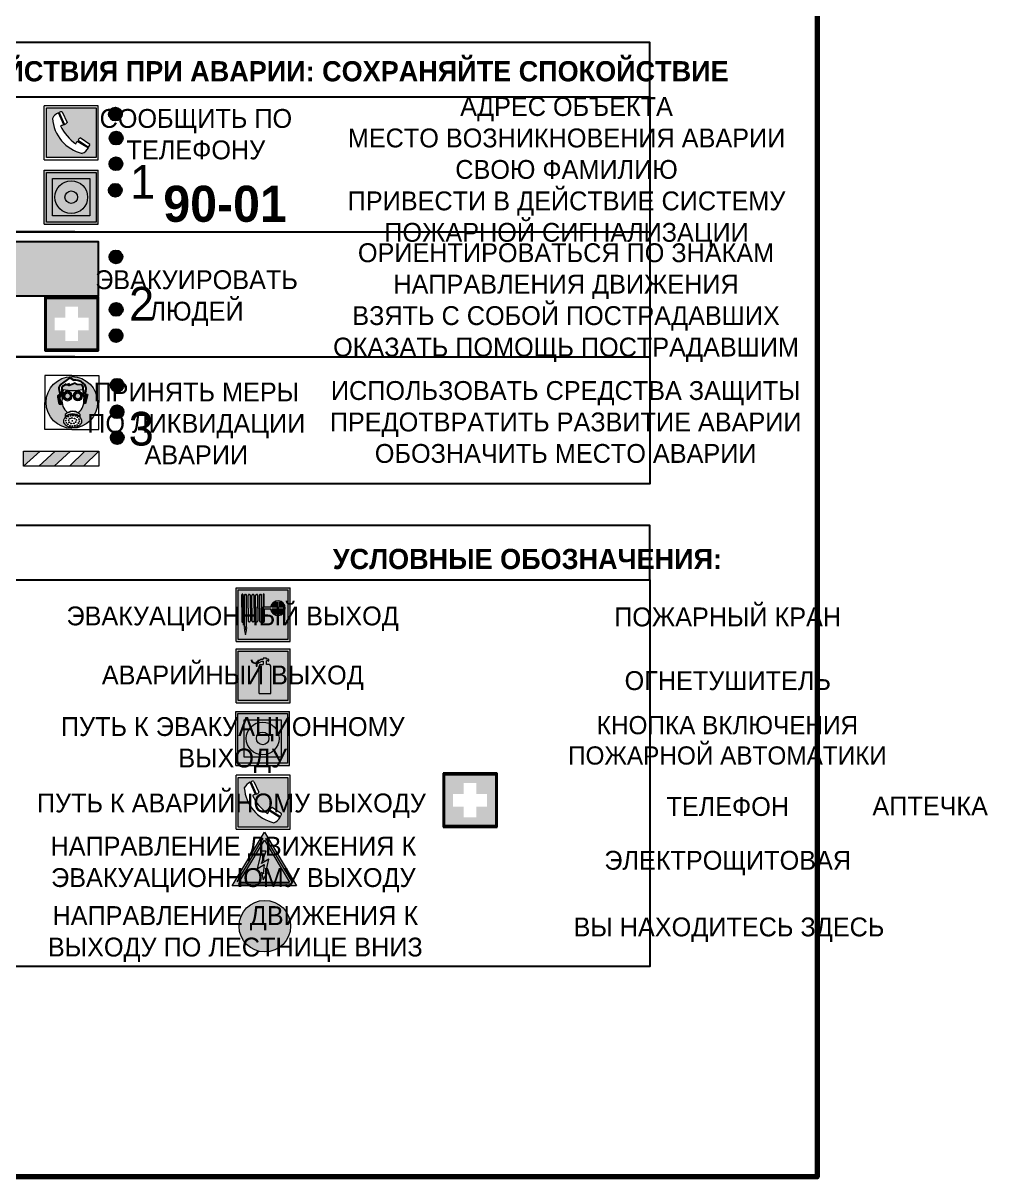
# Model space of a CAD drawing. Header units: millimetres. Extents: x 13810 to 67229, y 12374 to 21950.
# Drawn here: x 40794.8 to 40938, y 18692 to 18863.2 of the extents above; entities that cross this region are included whole.
import ezdxf

# ---------------------------------------------------------------- set-up
doc = ezdxf.new("R2010")
doc.units = ezdxf.units.MM
doc.styles.add('обычный', font='arial.ttf')

# ---------------------------------------------------------------- blocks, each defined once
blk = doc.blocks.new('A$C38D26F80')
h = blk.add_hatch(color=5)
h.dxf.hatch_style = 1
h.paths.add_polyline_path([(-8.77, -4.48, 1), (-0.19, -4.48, 1)])
h.paths.add_polyline_path([(-6.75, -3.58), (-6.75, -3.31), (-6.62, -3.22), (-6.5, -3.22), (-6.42, -3.3), (-6.39, -3.28), (-6.59, -2.23), (-6.59, -2.01), (-6.38, -1.58), (-4.76, -0.4), (-4.13, -0.79, -0.362848), (-2.1, -2.1, -0.201049), (-2.17, -2.48, 0.085434), (-2.26, -3.13), (-1.9, -3.16), (-2.25, -4.7), (-2.4, -4.59), (-2.43, -4.34), (-2.36, -4.34), (-2.14, -3.34), (-2.47, -3.42), (-2.58, -1.95), (-2.77, -1.58), (-3.58, -1.52), (-3.92, -1.26), (-5.05, -1.73), (-4.87, -1.39), (-5.41, -1.6), (-5.41, -1.46), (-6.13, -1.87), (-6.18, -3.5), (-6.56, -3.47), (-6.37, -4.59), (-6.16, -4.43), (-6.16, -4.66), (-6.36, -4.79), (-6.37, -4.8), (-6.51, -4.76)], flags=16)
h.paths.add_polyline_path([(-6.51, -4.76), (-6.36, -4.79), (-6.37, -4.8)], flags=0)
h.paths.add_polyline_path([(-5.92, -2.34, 0.089508), (-2.67, -2.35), (-2.48, -3.88, -0.268602), (-3.4, -6.18, 0.262449), (-5.2, -6.18, -0.268602), (-6.11, -3.88)], flags=16)
edge = h.paths.add_edge_path(flags=16)
edge.add_ellipse((-5.19, -3.41), major_axis=(0, 0.842), ratio=0.848992, start_angle=0, end_angle=360)
edge = h.paths.add_edge_path(flags=0)
edge.add_ellipse((-5.19, -3.39), major_axis=(0, 0.665), ratio=0.853798, start_angle=0, end_angle=360)
edge = h.paths.add_edge_path(flags=0)
edge.add_ellipse((-5.19, -3.4), major_axis=(0, 0.528), ratio=0.864094, start_angle=0, end_angle=360)
edge = h.paths.add_edge_path(flags=16)
edge.add_ellipse((-3.47, -3.4), major_axis=(0, 0.842), ratio=0.848992, start_angle=0, end_angle=360)
h.paths.add_polyline_path([(-3.13, -6.45), (-3.13, -6.84, 0.383174), (-5.57, -6.85), (-5.57, -6.49, -0.369952)], flags=16)
edge = h.paths.add_edge_path(flags=0)
edge.add_ellipse((-3.47, -3.39), major_axis=(0, 0.665), ratio=0.853798, start_angle=0, end_angle=360)
edge = h.paths.add_edge_path(flags=0)
edge.add_ellipse((-3.47, -3.4), major_axis=(0, 0.528), ratio=0.864094, start_angle=0, end_angle=360)
edge = h.paths.add_edge_path(flags=16)
edge.add_ellipse((-4.34, -7.57), major_axis=(-1.48, 0), ratio=0.744955, start_angle=0, end_angle=360)
h.paths.add_polyline_path([(-5.01, -6.85, -1), (-5.15, -6.85, -1)], flags=0)
h.paths.add_polyline_path([(-5.33, -7.14, -1), (-5.47, -7.14, -1)], flags=0)
h.paths.add_polyline_path([(-4.61, -6.71, -1), (-4.74, -6.71, -1)], flags=16)
h.paths.add_polyline_path([(-5.43, -7.51, -1), (-5.57, -7.51, -1)], flags=0)
h.paths.add_polyline_path([(-4.26, -6.67, -1), (-4.4, -6.67, -1)], flags=16)
h.paths.add_polyline_path([(-4.74, -7.14, -1), (-4.88, -7.14, -1)], flags=0)
h.paths.add_polyline_path([(-4.93, -7.43, -1), (-5.07, -7.43, -1)], flags=0)
h.paths.add_polyline_path([(-4.41, -7.07, -1), (-4.54, -7.07, -1)], flags=0)
h.paths.add_polyline_path([(-5.33, -7.87, -1), (-5.46, -7.87, -1)], flags=0)
h.paths.add_polyline_path([(-3.8, -6.71, -1), (-3.94, -6.71, -1)], flags=16)
h.paths.add_polyline_path([(-4.85, -7.78, -1), (-4.98, -7.78, -1)], flags=0)
h.paths.add_polyline_path([(-3.96, -7.14, -1), (-4.1, -7.14, -1)], flags=0)
h.paths.add_polyline_path([(-4.33, -7.53, -1), (-4.47, -7.53, -1)], flags=0)
h.paths.add_polyline_path([(-5.09, -8.12, -1), (-5.23, -8.12, -1)], flags=0)
h.paths.add_polyline_path([(-3.5, -6.94, -1), (-3.64, -6.94, -1)], flags=0)
h.paths.add_polyline_path([(-4.54, -7.97, -1), (-4.68, -7.97, -1)], flags=0)
h.paths.add_polyline_path([(-3.66, -7.39, -1), (-3.8, -7.39, -1)], flags=0)
h.paths.add_polyline_path([(-4.73, -8.35, -1), (-4.86, -8.35, -1)], flags=0)
h.paths.add_polyline_path([(-4.09, -7.96, -1), (-4.23, -7.96, -1)], flags=0)
h.paths.add_polyline_path([(-3.77, -7.74, -1), (-3.91, -7.74, -1)], flags=0)
h.paths.add_polyline_path([(-3.22, -7.27, -1), (-3.35, -7.27, -1)], flags=0)
h.paths.add_polyline_path([(-4.34, -8.4, -1), (-4.47, -8.4, -1)], flags=0)
h.paths.add_polyline_path([(-3.16, -7.61, -1), (-3.3, -7.61, -1)], flags=0)
h.paths.add_polyline_path([(-3.9, -8.35, -1), (-4.04, -8.35, -1)], flags=0)
h.paths.add_polyline_path([(-3.32, -7.91, -1), (-3.46, -7.91, -1)], flags=0)
h.paths.add_polyline_path([(-3.55, -8.23, -1), (-3.69, -8.23, -1)], flags=0)
at = {"color": 5, "lineweight": 5}
for p, q in [((-4.48, 0), (-8.96, 0)), ((-8.96, 0), (-8.96, -4.48)), ((-4.48, 0), (0, 0)), ((0, 0), (0, -4.48)), ((-6.59, -2.01), (-6.38, -1.58)), ((-6.38, -1.58), (-4.76, -0.4)), ((-6.13, -1.87), (-6.18, -3.5)), ((-5.41, -1.46), (-6.13, -1.87)), ((-4.87, -1.39), (-5.41, -1.6)), ((-5.41, -1.6), (-5.41, -1.46)), ((-3.92, -1.26), (-5.05, -1.73)), ((-5.05, -1.73), (-4.87, -1.39)), ((-4.76, -0.4), (-4.13, -0.79)), ((-3.58, -1.52), (-3.92, -1.26)), ((-2.77, -1.58), (-3.58, -1.52)), ((-2.58, -1.95), (-2.77, -1.58)), ((-6.75, -3.31), (-6.62, -3.22)), ((-6.75, -3.58), (-6.75, -3.31)), ((-6.51, -4.76), (-6.75, -3.58)), ((-6.62, -3.22), (-6.5, -3.22)), ((-6.59, -2.23), (-6.59, -2.01)), ((-6.39, -3.28), (-6.59, -2.23)), ((-6.18, -3.5), (-6.56, -3.47)), ((-6.56, -3.47), (-6.37, -4.59)), ((-6.5, -3.22), (-6.42, -3.3)), ((-6.42, -3.3), (-6.39, -3.28)), ((-5.92, -2.34), (-6.11, -3.88)), ((-2.67, -2.34), (-2.48, -3.88)), ((-2.47, -3.42), (-2.58, -1.95)), ((-2.14, -3.34), (-2.47, -3.42)), ((-2.36, -4.34), (-2.14, -3.34)), ((-1.9, -3.16), (-2.26, -3.13)), ((-2.25, -4.7), (-1.9, -3.16)), ((-8.96, -8.96), (-8.96, -4.48)), ((-6.37, -4.8), (-6.51, -4.76)), ((-6.37, -4.59), (-6.16, -4.43)), ((-6.16, -4.66), (-6.37, -4.8)), ((-6.16, -4.43), (-6.16, -4.66)), ((-2.43, -4.34), (-2.4, -4.59)), ((-2.43, -4.34), (-2.36, -4.34)), ((-2.4, -4.59), (-2.25, -4.7)), ((0, -8.96), (0, -4.48)), ((-5.57, -6.49), (-5.57, -6.85)), ((-3.13, -6.45), (-3.13, -6.84)), ((-4.48, -8.96), (-8.96, -8.96)), ((-4.48, -8.96), (0, -8.96))]:
    blk.add_line(p, q, dxfattribs=at)
at = {"color": 5}
for p, q in [((-6.59, -2.01), (-6.38, -1.58)), ((-6.38, -1.58), (-4.76, -0.4)), ((-6.13, -1.87), (-6.18, -3.5)), ((-5.41, -1.46), (-6.13, -1.87)), ((-4.87, -1.39), (-5.41, -1.6)), ((-5.41, -1.6), (-5.41, -1.46)), ((-3.92, -1.26), (-5.05, -1.73)), ((-5.05, -1.73), (-4.87, -1.39)), ((-4.76, -0.4), (-4.13, -0.79)), ((-3.58, -1.52), (-3.92, -1.26)), ((-2.77, -1.58), (-3.58, -1.52)), ((-2.58, -1.95), (-2.77, -1.58)), ((-6.75, -3.31), (-6.62, -3.22)), ((-6.75, -3.58), (-6.75, -3.31)), ((-6.51, -4.76), (-6.75, -3.58)), ((-6.62, -3.22), (-6.5, -3.22)), ((-6.59, -2.23), (-6.59, -2.01)), ((-6.39, -3.28), (-6.59, -2.23)), ((-6.18, -3.5), (-6.56, -3.47)), ((-6.56, -3.47), (-6.37, -4.59)), ((-6.5, -3.22), (-6.42, -3.3)), ((-6.42, -3.3), (-6.39, -3.28)), ((-2.47, -3.42), (-2.58, -1.95)), ((-2.14, -3.34), (-2.47, -3.42)), ((-2.36, -4.34), (-2.14, -3.34)), ((-2.26, -3.13), (-1.9, -3.16)), ((-1.9, -3.16), (-2.25, -4.7)), ((-6.37, -4.8), (-6.51, -4.76)), ((-6.36, -4.79), (-6.51, -4.76)), ((-6.37, -4.59), (-6.16, -4.43)), ((-6.16, -4.66), (-6.37, -4.8)), ((-6.16, -4.66), (-6.36, -4.79)), ((-6.16, -4.43), (-6.16, -4.66)), ((-2.4, -4.59), (-2.43, -4.34)), ((-2.43, -4.34), (-2.36, -4.34)), ((-2.25, -4.7), (-2.4, -4.59))]:
    blk.add_line(p, q, dxfattribs=at)
at = {"color": 5, "lineweight": 5}
for centre, radius in [((-4.48, -4.48), 4.29), ((-5.5, -7.51), 0.0678), ((-5.4, -7.14), 0.0678), ((-5.08, -6.85), 0.0678), ((-5, -7.43), 0.0678), ((-4.81, -7.14), 0.0678), ((-4.67, -6.71), 0.0678), ((-4.47, -7.07), 0.0678), ((-4.4, -7.53), 0.0678), ((-4.33, -6.67), 0.0678), ((-4.03, -7.14), 0.0678), ((-3.87, -6.71), 0.0678), ((-3.73, -7.39), 0.0678), ((-3.57, -6.94), 0.0678), ((-3.28, -7.27), 0.0678), ((-3.23, -7.61), 0.0678), ((-5.4, -7.87), 0.0678), ((-5.16, -8.12), 0.0678), ((-4.91, -7.78), 0.0678), ((-4.79, -8.35), 0.0678), ((-4.61, -7.97), 0.0678), ((-4.4, -8.4), 0.0678), ((-4.16, -7.96), 0.0678), ((-3.97, -8.35), 0.0678), ((-3.84, -7.74), 0.0678), ((-3.62, -8.23), 0.0678), ((-3.39, -7.91), 0.0678)]:
    blk.add_circle(centre, radius, dxfattribs=at)
at = {"color": 5}
for centre, radius, start, end in [((-3.89, -2.66), 1.88, 17.387, 97.1599), ((-0.35, -3.07), 1.91, 162.2553, 181.7878), ((-2.6, -2.2), 0.511, 326.3906, 11.8614)]:
    blk.add_arc(centre, radius, start, end, dxfattribs=at)
at = {"color": 5, "lineweight": 5}
for centre, radius, start, end in [((-4.28, 6.66), 9.15, 259.6987, 280.1569), ((-0.47, -3.05), 1.79, 161.5846, 182.4584), ((-2.6, -2.2), 0.513, 326.4781, 11.7739), ((-3.66, -4.24), 2.47, 171.573, 231.7124), ((-4.93, -4.24), 2.47, 308.2876, 8.427), ((-4.33, -7.88), 1.87, 50.358, 131.5662), ((-4.34, -8.2), 1.82, 48.4943, 132.3565), ((-4.3, -7.78), 1.83, 60.5889, 119.4111)]:
    blk.add_arc(centre, radius, start, end, dxfattribs=at)
for centre, major_axis, ratio in [((-5.19, -3.41), (0, 0.842), 0.848992), ((-5.19, -3.39), (0, 0.665), 0.853798), ((-5.19, -3.4), (0, 0.528), 0.864094), ((-3.47, -3.4), (0, 0.842), 0.848992), ((-3.47, -3.39), (0, 0.665), 0.853798), ((-3.47, -3.4), (0, 0.528), 0.864094), ((-4.34, -7.57), (-1.48, 0), 0.744955)]:
    blk.add_ellipse(centre, major_axis=major_axis, ratio=ratio, dxfattribs=at)
blk = doc.blocks.new('A$C47DD6509')
at = {"lineweight": 5}
for points in [[(-8.69, 0), (-11.19, 0), (-11.19, -2.22)], [(-4.22, 0), (-6.45, 0), (-8.91, -2.22), (-6.61, -2.22)], [(0, 0), (-2.09, 0), (-4.36, -2.22), (-2.29, -2.22)]]:
    blk.add_hatch(color=242, dxfattribs=at).paths.add_polyline_path(points)
at = {"color": 242, "lineweight": 5}
for p, q in [((-11.19, -2.22), (-8.69, 0)), ((-11.19, -2.22), (-11.19, 0)), ((-11.19, 0), (-8.69, 0)), ((-11.19, 0), (0, 0)), ((-8.91, -2.22), (-6.45, 0)), ((-6.61, -2.22), (-4.22, 0)), ((-4.36, -2.22), (-2.09, 0)), ((-2.29, -2.22), (0, 0)), ((0, 0), (0, -2.22)), ((0, -2.22), (-11.19, -2.22))]:
    blk.add_line(p, q, dxfattribs=at)
blk = doc.blocks.new('A$C32E8229D')
at = {"true_color": 0xffffff}
blk.add_hatch(color=7, dxfattribs=at).paths.add_polyline_path([(0, 0), (0, -8), (16, -8), (16, 0)])
h = blk.add_hatch(color=126)
h.paths.add_polyline_path([(0.2, -0.2), (15.8, -0.2), (15.8, -7.8), (0.2, -7.8)])
h.paths.add_polyline_path([(13.49, -2.05), (12.08, -2.05), (11.37, -2.63, 0.162397), (11.29, -2.84), (11.29, -3.63), (10.35, -3.63), (10.35, -4.05), (11.68, -4.05), (11.68, -3.48), (12.26, -4.28), (11.29, -5.1), (11.29, -6.78), (11.85, -6.78), (11.85, -5.44), (12.8, -4.64), (12.8, -5.94), (14.46, -5.94), (14.46, -5.39), (13.45, -5.39), (13.45, -3.97), (12.46, -2.59), (13.15, -2.59), (13.69, -3.34), (14.18, -3)], flags=16)
h.paths.add_polyline_path([(10.74, -1.82, 1), (11.8, -1.82, 1)], flags=16)
h.paths.add_polyline_path([(9.39, -3.59), (5.99, -3.59), (6.56, -3.03), (5.91, -3.03), (5.1, -3.83), (5.91, -4.64), (6.56, -4.64), (5.99, -4.09), (9.39, -4.09)], flags=16)
h.paths.add_polyline_path([(4.29, -1.08), (1.72, -1.08), (1.72, -6.6), (4.29, -6.6)], flags=16)
at = {"color": 126}
blk.add_lwpolyline([(16, -8), (0, -8), (0, 0), (16, 0)], close=True, dxfattribs=at)
blk = doc.blocks.new('A$C18900ED3')
h = blk.add_hatch(color=126)
h.paths.add_polyline_path([(-0.18, -0.18), (-7.02, -0.18), (-7.02, -7.02), (-0.18, -7.02)])
h.paths.add_polyline_path([(-5.89, -4.46), (-5.89, -2.77), (-4.46, -2.77), (-4.46, -1.31), (-2.77, -1.31), (-2.77, -2.77), (-1.33, -2.77), (-1.33, -4.46), (-2.77, -4.46), (-2.77, -5.89), (-4.46, -5.89), (-4.46, -4.46)], flags=16)
at = {"color": 126}
for p, q in [((-7.2, 0), (-7.2, -7.2)), ((0, 0), (-7.2, 0)), ((0, -7.2), (0, 0)), ((-7.02, -7.02), (-7.02, -0.18)), ((-7.02, -0.18), (-0.18, -0.18)), ((-0.18, -0.18), (-0.18, -7.02)), ((-7.2, -7.2), (0, -7.2)), ((-0.18, -7.02), (-7.02, -7.02))]:
    blk.add_line(p, q, dxfattribs=at)
blk = doc.blocks.new('A$C456E1F9C')
at = {"lineweight": 5}
h = blk.add_hatch(color=242, dxfattribs=at)
h.paths.add_polyline_path([(0.51, -1.47), (0.51, -13.26), (12.29, -13.26), (12.29, -1.47)])
h.paths.add_polyline_path([(5.42, -4.95, -0.254479), (4.78, -5.4), (3.52, -2.53, -0.209735), (4.23, -2.4)], flags=16)
h.paths.add_polyline_path([(8.53, -8.6), (10.87, -10.17), (10.54, -10.76), (8.03, -9.13, -0.192251)], flags=16)
h.paths.add_polyline_path([(4.61, -5.49, 0.005518), (3.87, -5.72, 0.128647), (7.49, -10.01, 0.00809), (7.83, -9.33), (10.47, -10.97, -0.16736), (8.99, -12.25, -0.327862), (1.95, -3.95, -0.166952), (3.36, -2.62)], flags=16)
at = {"color": 242, "lineweight": 5}
for p, q in [((0, -13.77), (0, -0.97)), ((12.8, -0.97), (0, -0.97)), ((4.61, -5.49), (3.36, -2.62)), ((3.52, -2.53), (4.78, -5.4)), ((4.23, -2.4), (5.42, -4.95)), ((12.8, -13.77), (12.8, -0.97)), ((7.83, -9.33), (10.47, -10.97)), ((8.03, -9.13), (10.54, -10.76)), ((10.81, -10.12), (8.53, -8.6)), ((10.54, -10.76), (10.8, -10.3)), ((10.8, -10.3), (10.81, -10.12)), ((0, -13.77), (12.8, -13.77))]:
    blk.add_line(p, q, dxfattribs=at)
blk.add_lwpolyline([(0.51, -1.47), (12.29, -1.47), (12.29, -13.26), (0.51, -13.26)], close=True, dxfattribs=at)
for centre, radius, start, end in [((4.59, -5.34), 2.99, 114.2845, 152.1974), ((4.02, -3.27), 0.891, 76.3284, 123.7092), ((11.12, -3.31), 9.19, 183.9915, 256.6009), ((4.68, -4.59), 0.824, 276.9621, 334.0723), ((14.98, -39.1), 35.17, 107.1487, 108.4135), ((13.86, -0.94), 11.08, 205.5536, 234.8762), ((-13.31, 0.8), 23.44, 332.5487, 334.4027), ((8.94, -9.5), 0.989, 114.4092, 157.9388), ((7.87, -9.46), 3, 291.9291, 329.9329)]:
    blk.add_arc(centre, radius, start, end, dxfattribs=at)
blk = doc.blocks.new('A$C54414219')
at = {"true_color": 0xffffff}
h = blk.add_hatch(color=7, dxfattribs=at)
h.paths.add_polyline_path([(2.39, -9.45), (2.39, -18.3), (11.23, -18.3), (11.23, -9.45)], flags=0)
h.paths.add_polyline_path([(10.71, -13.87, -1), (2.92, -13.87, -1)], flags=0)
h.paths.add_polyline_path([(8.3, -13.87, -1), (5.33, -13.87, -1)], flags=0)
h.paths.add_polyline_path([(0.41, -7.47), (0.41, -20.27), (13.21, -20.27), (13.21, -7.47)])
h.paths.add_polyline_path([(0.92, -19.77), (12.71, -19.77), (12.71, -7.98), (0.92, -7.98)], flags=16)
h.paths.add_polyline_path([(11.23, -9.45), (11.23, -18.3), (2.39, -18.3), (2.39, -9.45)], flags=0)
at = {"lineweight": 5}
h = blk.add_hatch(color=242, dxfattribs=at)
h.paths.add_polyline_path([(12.71, -7.98), (0.92, -7.98), (0.92, -19.77), (12.71, -19.77)])
h.paths.add_polyline_path([(11.23, -18.3), (2.39, -18.3), (2.39, -9.45), (11.23, -9.45)], flags=16)
h.paths.add_polyline_path([(10.71, -13.87, -1), (2.92, -13.87, -1)], flags=0)
h.paths.add_polyline_path([(8.3, -13.87, -1), (5.33, -13.87, -1)], flags=0)
at = {"true_color": 0xffffff}
h = blk.add_hatch(color=7, dxfattribs=at)
h.paths.add_polyline_path([(2.39, -9.45), (2.39, -18.3), (11.23, -18.3), (11.23, -9.45)])
h.paths.add_polyline_path([(10.71, -13.87, -1), (2.92, -13.87, -1)], flags=16)
h.paths.add_polyline_path([(8.3, -13.87, -1), (5.33, -13.87, -1)], flags=0)
at = {"lineweight": 5}
h = blk.add_hatch(color=242, dxfattribs=at)
h.paths.add_polyline_path([(2.92, -13.87, 1), (10.71, -13.87, 1)])
h.paths.add_polyline_path([(8.3, -13.87, -1), (5.33, -13.87, -1)], flags=16)
at = {"color": 242, "lineweight": 5}
for p, q in [((0.41, -20.27), (0.41, -7.47)), ((0.41, -7.47), (13.21, -7.47)), ((0.41, -7.47), (13.21, -7.47)), ((13.21, -20.27), (13.21, -7.47)), ((0.41, -20.27), (13.21, -20.27))]:
    blk.add_line(p, q, dxfattribs=at)
for points in [[(0.92, -7.98), (12.71, -7.98), (12.71, -19.77), (0.92, -19.77)], [(2.39, -9.45), (11.23, -9.45), (11.23, -18.3), (2.39, -18.3)]]:
    blk.add_lwpolyline(points, close=True, dxfattribs=at)
for radius in [3.89, 1.49]:
    blk.add_circle((6.81, -13.87), radius, dxfattribs=at)
blk = doc.blocks.new('A$C3E6D3DDE')
at = {"lineweight": 5}
h = blk.add_hatch(color=40, dxfattribs=at)
h.paths.add_polyline_path([(24.1, 1.45), (16.46, -11.35), (31.74, -11.35)])
h.paths.add_polyline_path([(24.09, -0.46), (30.03, -10.41), (18.14, -10.41)], flags=16)
h.paths.add_polyline_path([(24.54, -3.08), (23.41, -6.02), (25.13, -5.01), (24.33, -8.5), (24.82, -8.27), (23.79, -9.86), (23.4, -8.04), (23.8, -8.43), (24.04, -6.29), (22.39, -7.25), (23.44, -3.08)], flags=0)
h = blk.add_hatch(color=256, dxfattribs=at)
h.paths.add_polyline_path([(24.37, 0.03, 0.567511), (23.82, 0.03), (17.59, -10.4, 0.582454), (17.86, -10.88), (30.32, -10.88, 0.582149), (30.6, -10.4)])
h.paths.add_polyline_path([(24.09, -0.46), (18.14, -10.41), (30.03, -10.41)], flags=16)
h.paths.add_polyline_path([(24.54, -3.08), (23.41, -6.02), (25.13, -5.01), (24.33, -8.5), (24.82, -8.27), (23.79, -9.86), (23.4, -8.04), (23.8, -8.43), (24.04, -6.29), (22.39, -7.25), (23.44, -3.08)], flags=0)
h = blk.add_hatch(color=40, dxfattribs=at)
h.paths.add_polyline_path([(24.09, -0.46), (18.14, -10.41), (30.03, -10.41)])
h.paths.add_polyline_path([(24.82, -8.27), (23.79, -9.86), (23.4, -8.04), (23.8, -8.43), (24.04, -6.29), (22.39, -7.25), (23.44, -3.08), (24.54, -3.08), (23.41, -6.02), (25.13, -5.01), (24.33, -8.5)], flags=16)
at = {"color": 40, "lineweight": 5}
for p, q in [((16.46, -11.35), (24.1, 1.45)), ((24.1, 1.45), (31.74, -11.35))]:
    blk.add_line(p, q, dxfattribs=at)
at = {"lineweight": 5}
for p, q in [((17.59, -10.4), (23.82, 0.03)), ((24.37, 0.03), (30.6, -10.4)), ((18.14, -10.41), (24.09, -0.46)), ((24.09, -0.46), (30.03, -10.41)), ((23.44, -3.08), (22.39, -7.25)), ((23.41, -6.02), (24.54, -3.08)), ((25.13, -5.01), (23.41, -6.02)), ((24.54, -3.08), (23.44, -3.08)), ((24.33, -8.5), (25.13, -5.01)), ((22.39, -7.25), (24.04, -6.29)), ((23.8, -8.43), (23.4, -8.04)), ((23.4, -8.04), (23.79, -9.86)), ((24.04, -6.29), (23.8, -8.43)), ((17.86, -10.88), (30.32, -10.88)), ((18.14, -10.41), (30.03, -10.41)), ((23.79, -9.86), (24.82, -8.27)), ((24.82, -8.27), (24.33, -8.5))]:
    blk.add_line(p, q, dxfattribs=at)
at = {"color": 50, "lineweight": 5}
blk.add_line((31.74, -11.35), (16.46, -11.35), dxfattribs=at)
blk = doc.blocks.new('A$C37112FD5')
at = {"true_color": 0xf5f5ff}
h = blk.add_hatch(color=7, dxfattribs=at)
h.dxf.hatch_style = 1
h.paths.add_polyline_path([(12.8, -7.4), (0, -7.4), (0, -20.2), (12.8, -20.2)])
h.paths.add_polyline_path([(12.29, -7.91), (12.29, -19.69), (0.51, -19.69), (0.51, -7.91)], flags=16)
h.paths.add_polyline_path([(4.98, -9.04, -0.42597), (5.17, -9.22), (5.17, -12.25), (5.17, -15.29, -0.432244), (4.98, -15.47), (4.83, -15.47, -0.42597), (4.64, -15.29), (4.64, -12.25), (4.64, -9.22, -0.432244), (4.83, -9.04)], flags=0)
h.paths.add_polyline_path([(4.28, -9.22), (4.28, -12.25), (4.28, -15.29, -0.432244), (4.09, -15.47), (3.94, -15.47, -0.42597), (3.75, -15.29), (3.75, -12.25), (3.75, -9.22, -0.432244), (3.94, -9.04), (4.09, -9.04, -0.42597)], flags=0)
h.paths.add_polyline_path([(5.72, -9.04), (5.87, -9.04, -0.42597), (6.06, -9.22), (6.06, -12.25), (6.06, -15.29, -0.432244), (5.87, -15.47), (5.72, -15.47, -0.42597), (5.53, -15.29), (5.53, -12.25), (5.53, -9.22, -0.432244)], flags=0)
h.paths.add_polyline_path([(6.42, -8.9), (6.5, -8.9, -0.42597), (6.69, -9.08), (6.69, -12.03), (8.21, -12.03, -15.824349), (8.21, -12.47), (6.69, -12.47), (6.69, -15.42, -0.432244), (6.5, -15.6), (6.42, -15.6)], flags=0)
h.paths.add_polyline_path([(3.39, -9.22), (3.39, -12.25), (3.39, -15.29, -0.432244), (3.2, -15.47), (3.05, -15.47, -0.42597), (2.85, -15.29), (2.85, -12.25), (2.85, -9.22, -0.432244), (3.05, -9.04), (3.2, -9.04, -0.42597)], flags=0)
h.paths.add_polyline_path([(2.5, -9.22), (2.5, -16.71), (1.96, -16.71), (1.96, -9.22, -0.432244), (2.15, -9.04), (2.31, -9.04, -0.42597)], flags=0)
h.paths.add_polyline_path([(1.61, -8.9), (1.61, -15.6), (1.57, -15.6, -0.42597), (1.37, -15.42), (1.37, -12.03), (1.37, -9.09, -0.432244), (1.57, -8.9)], flags=0)
h.paths.add_polyline_path([(9.76, -10.81), (9.76, -12.03), (8.49, -12.03, -0.336371)], flags=0)
h.paths.add_polyline_path([(8.49, -12.47), (9.76, -12.47), (9.76, -13.7, -0.336371)], flags=0)
h.paths.add_polyline_path([(10.11, -10.81, -0.336371), (11.38, -12.03), (10.11, -12.03)], flags=0)
h.paths.add_polyline_path([(10.11, -12.47), (11.38, -12.47, -0.336371), (10.11, -13.7)], flags=0)
h.paths.add_polyline_path([(2.5, -16.84), (2.5, -17.05), (1.97, -17.05), (1.97, -16.84)], flags=0)
h.paths.add_polyline_path([(2.5, -17.24, -0.033778), (2.24, -18.6, -0.033778), (1.97, -17.24)], flags=0)
h = blk.add_hatch(color=242)
h.dxf.hatch_style = 1
h.paths.add_polyline_path([(12.29, -7.91), (0.51, -7.91), (0.51, -19.69), (12.29, -19.69)])
h.paths.add_polyline_path([(6.42, -15.6), (6.42, -8.9), (6.5, -8.9, -0.42597), (6.69, -9.08), (6.69, -12.03), (8.21, -12.03, -15.824349), (8.21, -12.47), (6.69, -12.47), (6.69, -15.42, -0.432244), (6.5, -15.6)], flags=16)
h.paths.add_polyline_path([(5.87, -15.47), (5.72, -15.47, -0.42597), (5.53, -15.29), (5.53, -12.25), (5.53, -9.22, -0.432244), (5.72, -9.04), (5.87, -9.04, -0.42597), (6.06, -9.22), (6.06, -12.25), (6.06, -15.29, -0.432244)], flags=16)
h.paths.add_polyline_path([(4.98, -15.47), (4.83, -15.47, -0.42597), (4.64, -15.29), (4.64, -12.25), (4.64, -9.22, -0.432244), (4.83, -9.04), (4.98, -9.04, -0.42597), (5.17, -9.22), (5.17, -12.25), (5.17, -15.29, -0.432244)], flags=16)
h.paths.add_polyline_path([(4.09, -15.47), (3.94, -15.47, -0.42597), (3.75, -15.29), (3.75, -12.25), (3.75, -9.22, -0.432244), (3.94, -9.04), (4.09, -9.04, -0.42597), (4.28, -9.22), (4.28, -12.25), (4.28, -15.29, -0.432244)], flags=16)
h.paths.add_polyline_path([(3.2, -15.47), (3.05, -15.47, -0.42597), (2.85, -15.29), (2.85, -12.25), (2.85, -9.22, -0.432244), (3.05, -9.04), (3.2, -9.04, -0.42597), (3.39, -9.22), (3.39, -12.25), (3.39, -15.29, -0.432244)], flags=16)
h.paths.add_polyline_path([(2.5, -17.05), (1.97, -17.05), (1.97, -16.84), (2.5, -16.84)], flags=16)
h.paths.add_polyline_path([(2.5, -17.24, -0.033778), (2.24, -18.6, -0.033778), (1.97, -17.24)], flags=16)
h.paths.add_polyline_path([(2.5, -16.71), (1.96, -16.71), (1.96, -9.22, -0.432244), (2.15, -9.04), (2.31, -9.04, -0.42597), (2.5, -9.22)], flags=16)
h.paths.add_polyline_path([(1.61, -15.6), (1.57, -15.6, -0.42597), (1.37, -15.42), (1.37, -12.03), (1.37, -9.09, -0.432244), (1.57, -8.9), (1.61, -8.9)], flags=16)
h.paths.add_polyline_path([(8.49, -12.47), (9.76, -12.47), (9.76, -13.7, -0.336371)], flags=0)
h.paths.add_polyline_path([(10.11, -13.7), (10.11, -12.47), (11.38, -12.47, -0.336371)], flags=0)
h.paths.add_polyline_path([(8.49, -12.03, -0.336371), (9.76, -10.81), (9.76, -12.03)], flags=0)
h.paths.add_polyline_path([(10.11, -12.03), (10.11, -10.81, -0.336371), (11.38, -12.03)], flags=0)
h = blk.add_hatch(color=7, dxfattribs=at)
h.dxf.hatch_style = 1
h.paths.add_polyline_path([(1.61, -8.9), (1.57, -8.9, 0.432244), (1.37, -9.09), (1.37, -12.03), (1.37, -15.42, 0.42597), (1.57, -15.6), (1.61, -15.6)])
h.paths.add_polyline_path([(2.5, -9.22, 0.42597), (2.31, -9.04), (2.15, -9.04, 0.432244), (1.96, -9.22), (1.96, -16.71), (2.5, -16.71)])
h.paths.add_polyline_path([(2.5, -16.84), (1.97, -16.84), (1.97, -17.05), (2.5, -17.05)])
h.paths.add_polyline_path([(2.5, -17.24), (1.97, -17.24, 0.033778), (2.24, -18.6, 0.033778)])
h.paths.add_polyline_path([(3.39, -12.25), (3.39, -9.22, 0.42597), (3.2, -9.04), (3.05, -9.04, 0.432244), (2.85, -9.22), (2.85, -12.25), (2.85, -15.29, 0.42597), (3.05, -15.47), (3.2, -15.47, 0.432244), (3.39, -15.29)])
h.paths.add_polyline_path([(4.28, -12.25), (4.28, -9.22, 0.42597), (4.09, -9.04), (3.94, -9.04, 0.432244), (3.75, -9.22), (3.75, -12.25), (3.75, -15.29, 0.42597), (3.94, -15.47), (4.09, -15.47, 0.432244), (4.28, -15.29)])
h.paths.add_polyline_path([(5.17, -12.25), (5.17, -9.22, 0.42597), (4.98, -9.04), (4.83, -9.04, 0.432244), (4.64, -9.22), (4.64, -12.25), (4.64, -15.29, 0.42597), (4.83, -15.47), (4.98, -15.47, 0.432244), (5.17, -15.29)])
h.paths.add_polyline_path([(6.06, -12.25), (6.06, -9.22, 0.42597), (5.87, -9.04), (5.72, -9.04, 0.432244), (5.53, -9.22), (5.53, -12.25), (5.53, -15.29, 0.42597), (5.72, -15.47), (5.87, -15.47, 0.432244), (6.06, -15.29)])
h.paths.add_polyline_path([(6.69, -12.47), (8.21, -12.47, 15.824349), (8.21, -12.03), (6.69, -12.03), (6.69, -9.08, 0.42597), (6.5, -8.9), (6.42, -8.9), (6.42, -15.6), (6.5, -15.6, 0.432244), (6.69, -15.42)])
h.paths.add_polyline_path([(8.49, -12.47), (9.76, -12.47), (9.76, -13.7, -0.336371)], flags=16)
h.paths.add_polyline_path([(8.49, -12.03, -0.336371), (9.76, -10.81), (9.76, -12.03)], flags=16)
h.paths.add_polyline_path([(10.11, -12.47), (11.38, -12.47, -0.336371), (10.11, -13.7)], flags=16)
h.paths.add_polyline_path([(10.11, -12.03), (10.11, -10.81, -0.336371), (11.38, -12.03)], flags=16)
h = blk.add_hatch(color=242)
h.dxf.hatch_style = 1
h.paths.add_polyline_path([(9.76, -10.81, 0.336371), (8.49, -12.03), (9.76, -12.03)])
h.paths.add_polyline_path([(10.11, -10.81), (10.11, -12.03), (11.38, -12.03, 0.336371)])
h.paths.add_polyline_path([(11.38, -12.47), (10.11, -12.47), (10.11, -13.7, 0.336371)])
h.paths.add_polyline_path([(9.76, -12.47), (8.49, -12.47, 0.336371), (9.76, -13.7)])
at = {"color": 242, "lineweight": 5}
for p, q in [((0, -20.2), (0, -7.4)), ((0, -7.4), (12.8, -7.4)), ((12.8, -20.2), (12.8, -7.4)), ((1.37, -12.03), (1.37, -9.08)), ((1.57, -8.9), (1.61, -8.9)), ((1.61, -8.9), (1.61, -15.6)), ((1.96, -16.71), (1.96, -9.22)), ((2.15, -9.04), (2.31, -9.04)), ((2.5, -16.71), (2.5, -9.22)), ((2.85, -12.25), (2.85, -9.22)), ((3.05, -9.04), (3.2, -9.04)), ((3.39, -12.25), (3.39, -9.22)), ((3.75, -12.25), (3.75, -9.22)), ((3.94, -9.04), (4.09, -9.04)), ((4.28, -12.25), (4.28, -9.22)), ((4.64, -12.25), (4.64, -9.22)), ((4.83, -9.04), (4.98, -9.04)), ((5.17, -12.25), (5.17, -9.22)), ((5.53, -12.25), (5.53, -9.22)), ((5.72, -9.04), (5.87, -9.04)), ((6.06, -12.25), (6.06, -9.22)), ((6.42, -8.9), (6.42, -15.6)), ((6.5, -8.9), (6.42, -8.9)), ((6.69, -12.03), (6.69, -9.08)), ((9.76, -10.81), (9.76, -12.03)), ((10.11, -10.81), (10.11, -12.03)), ((1.37, -12.03), (1.37, -15.42)), ((2.85, -12.25), (2.85, -15.29)), ((3.39, -12.25), (3.39, -15.29)), ((3.75, -12.25), (3.75, -15.29)), ((4.28, -12.25), (4.28, -15.29)), ((4.64, -12.25), (4.64, -15.29)), ((5.17, -12.25), (5.17, -15.29)), ((5.53, -12.25), (5.53, -15.29)), ((6.06, -12.25), (6.06, -15.29)), ((8.21, -12.03), (6.69, -12.03)), ((8.21, -12.47), (6.69, -12.47)), ((6.69, -12.47), (6.69, -15.42)), ((9.76, -12.03), (8.49, -12.03)), ((9.76, -12.47), (8.49, -12.47)), ((9.76, -12.47), (9.76, -13.7)), ((11.38, -12.03), (10.11, -12.03)), ((11.38, -12.47), (10.11, -12.47)), ((10.11, -12.47), (10.11, -13.7)), ((1.57, -15.6), (1.61, -15.6)), ((3.05, -15.47), (3.2, -15.47)), ((3.94, -15.47), (4.09, -15.47)), ((4.83, -15.47), (4.98, -15.47)), ((5.72, -15.47), (5.87, -15.47)), ((6.42, -15.6), (6.5, -15.6)), ((1.96, -16.71), (2.5, -16.71)), ((1.97, -16.84), (2.5, -16.84)), ((1.97, -17.05), (1.97, -16.84)), ((2.5, -17.05), (1.97, -17.05)), ((1.97, -17.24), (2.5, -17.24)), ((2.5, -16.84), (2.5, -17.05)), ((0, -20.2), (12.8, -20.2))]:
    blk.add_line(p, q, dxfattribs=at)
blk.add_lwpolyline([(0.51, -7.91), (12.29, -7.91), (12.29, -19.69), (0.51, -19.69)], close=True, dxfattribs=at)
for centre, radius, start, end in [((1.56, -9.09), 0.182, 87.1027, 180.6071), ((2.15, -9.22), 0.182, 87.1027, 180.6071), ((2.32, -9.22), 0.182, 359.3929, 92.8973), ((3.04, -9.22), 0.182, 87.1027, 180.6071), ((3.21, -9.22), 0.182, 359.3929, 92.8973), ((3.93, -9.22), 0.182, 87.1027, 180.6071), ((4.1, -9.22), 0.182, 359.3929, 92.8973), ((4.82, -9.22), 0.182, 87.1027, 180.6071), ((4.99, -9.22), 0.182, 359.3929, 92.8973), ((5.71, -9.22), 0.182, 87.1027, 180.6071), ((5.88, -9.22), 0.182, 359.3929, 92.8973), ((6.51, -9.09), 0.182, 359.3929, 92.8973), ((9.93, -12.25), 1.74, 187.2319, 172.7681), ((9.93, -12.25), 1.46, 96.9927, 171.3585), ((9.93, -12.25), 1.46, 8.6415, 83.0073), ((9.93, -12.25), 1.46, 188.6415, 263.0073), ((9.93, -12.25), 1.46, 276.9927, 351.3585), ((1.56, -15.42), 0.182, 179.3929, 272.8973), ((3.04, -15.29), 0.182, 179.3929, 272.8973), ((3.21, -15.29), 0.182, 267.1027, 0.6071), ((3.93, -15.29), 0.182, 179.3929, 272.8973), ((4.1, -15.29), 0.182, 267.1027, 0.6071), ((4.82, -15.29), 0.182, 179.3929, 272.8973), ((4.99, -15.29), 0.182, 267.1027, 0.6071), ((5.71, -15.29), 0.182, 179.3929, 272.8973), ((5.88, -15.29), 0.182, 267.1027, 0.6071), ((6.51, -15.42), 0.182, 267.1027, 0.6071), ((12.17, -15.98), 10.27, 187.041, 194.7793), ((-7.7, -15.98), 10.27, 345.2207, 352.959)]:
    blk.add_arc(centre, radius, start, end, dxfattribs=at)
blk = doc.blocks.new('A$C3AD82952')
at = {"true_color": 0xf5f5ff}
h = blk.add_hatch(color=7, dxfattribs=at)
h.dxf.hatch_style = 1
h.paths.add_polyline_path([(8.21, 8.73, 0.414214), (7.89, 9.05), (7.22, 9.05), (7.22, 9.92), (7.59, 9.92, 1), (7.57, 10.36), (7.22, 10.36), (7.22, 10.6), (6.43, 10.6), (6.43, 10.36), (6.01, 10.36), (4.74, 9.59), (4.74, 8.69), (4.98, 8.73), (4.98, 9.26), (6.12, 9.91), (6.43, 9.91), (6.43, 9.05), (5.76, 9.05, 0.414214), (5.44, 8.73), (5.44, 2.2), (8.21, 2.2)], flags=0)
h.paths.add_polyline_path([(12.8, 12.8), (0, 12.8), (0, 0), (12.8, 0)])
h.paths.add_polyline_path([(0.51, 12.29), (12.29, 12.29), (12.29, 0.51), (0.51, 0.51)], flags=16)
h.paths.add_polyline_path([(4.74, 9.59), (6.01, 10.36), (6.43, 10.36), (6.43, 10.6), (7.22, 10.6), (7.22, 10.36), (7.59, 10.36, -0.94586), (7.59, 9.92), (7.22, 9.92), (7.22, 9.05), (7.89, 9.05, -0.414214), (8.21, 8.73), (8.21, 2.2), (5.44, 2.2), (5.44, 8.73, -0.414214), (5.76, 9.05), (6.43, 9.05), (6.43, 9.91), (6.12, 9.91), (4.98, 9.26), (4.98, 8.73), (4.74, 8.69)], flags=0)
h = blk.add_hatch(color=242)
h.dxf.hatch_style = 1
h.paths.add_polyline_path([(12.29, 12.29), (0.51, 12.29), (0.51, 0.51), (12.29, 0.51)])
h.paths.add_polyline_path([(4.74, 8.69), (4.74, 9.59), (6.01, 10.36), (6.43, 10.36), (6.43, 10.6), (7.22, 10.6), (7.22, 10.36), (7.59, 10.36, -0.94586), (7.59, 9.92), (7.22, 9.92), (7.22, 9.05), (7.89, 9.05, -0.414214), (8.21, 8.73), (8.21, 2.2), (5.44, 2.2), (5.44, 8.73, -0.414214), (5.76, 9.05), (6.43, 9.05), (6.43, 9.91), (6.12, 9.91), (4.98, 9.26), (4.98, 8.73)], flags=16)
h = blk.add_hatch(color=7, dxfattribs=at)
h.dxf.hatch_style = 1
h.paths.add_polyline_path([(8.21, 8.73, 0.414214), (7.89, 9.05), (7.22, 9.05), (7.22, 9.92), (7.59, 9.92, 1), (7.57, 10.36), (7.22, 10.36), (7.22, 10.6), (6.43, 10.6), (6.43, 10.36), (6.01, 10.36), (4.74, 9.59), (4.74, 8.69), (4.98, 8.73), (4.98, 9.26), (6.12, 9.91), (6.43, 9.91), (6.43, 9.05), (5.76, 9.05, 0.414214), (5.44, 8.73), (5.44, 2.2), (8.21, 2.2)])
at = {"color": 242, "lineweight": 5}
for p, q in [((0, 0), (0, 12.8)), ((0, 12.8), (12.8, 12.8)), ((12.8, 0), (12.8, 12.8)), ((6.01, 10.36), (4.74, 9.59)), ((4.74, 9.59), (4.74, 8.69)), ((4.74, 8.69), (4.98, 8.73)), ((4.98, 9.26), (6.12, 9.91)), ((4.98, 8.73), (4.98, 9.26)), ((5.44, 2.2), (5.44, 8.73)), ((5.76, 9.05), (6.43, 9.05)), ((6.01, 10.36), (6.43, 10.36)), ((6.12, 9.91), (6.43, 9.91)), ((7.22, 10.6), (6.43, 10.6)), ((6.43, 10.6), (6.43, 10.36)), ((6.43, 9.91), (6.43, 9.05)), ((7.22, 10.36), (7.22, 10.6)), ((7.59, 10.36), (7.22, 10.36)), ((7.22, 9.05), (7.22, 9.92)), ((7.59, 9.92), (7.22, 9.92)), ((7.89, 9.05), (7.22, 9.05)), ((8.21, 2.2), (8.21, 8.73)), ((0, 0), (12.8, 0)), ((5.44, 2.2), (8.21, 2.2))]:
    blk.add_line(p, q, dxfattribs=at)
blk.add_lwpolyline([(0.51, 12.29), (12.29, 12.29), (12.29, 0.51), (0.51, 0.51)], close=True, dxfattribs=at)
for centre, radius, start, end in [((5.76, 8.73), 0.32, 90, 180), ((7.58, 10.14), 0.223, 273.1875, 86.8125), ((7.89, 8.73), 0.32, 0, 90)]:
    blk.add_arc(centre, radius, start, end, dxfattribs=at)
blk = doc.blocks.new('A$C7B8C2D5B')
at = {"lineweight": 0}
h = blk.add_hatch(color=5, dxfattribs=at)
h.dxf.hatch_style = 1
h.paths.add_polyline_path([(1.397, -3.024, 1), (-2.112, -3.024, 1)])
at = {"color": 5, "lineweight": 0}
blk.add_circle((-0.358, -3.024), 1.755, dxfattribs=at)

msp = doc.modelspace()

# ---------------------------------------------------------------- hatches: boundary and pattern name
at = {"lineweight": 0}
h = msp.add_hatch(color=256, dxfattribs=at)
h.dxf.hatch_style = 1
h.paths.add_polyline_path([(40807.54, 18849.72, 1), (40809.48, 18849.72, 1)])
h = msp.add_hatch(color=256, dxfattribs=at)
h.dxf.hatch_style = 1
h.paths.add_polyline_path([(40807.65, 18846.14, 1), (40809.58, 18846.14, 1)])
h = msp.add_hatch(color=256, dxfattribs=at)
h.dxf.hatch_style = 1
h.paths.add_polyline_path([(40807.61, 18842.33, 1), (40809.54, 18842.33, 1)])
h = msp.add_hatch(color=256, dxfattribs=at)
h.dxf.hatch_style = 1
h.paths.add_polyline_path([(40807.53, 18838.4, 1), (40809.46, 18838.4, 1)])
h = msp.add_hatch(color=256, dxfattribs=at)
h.dxf.hatch_style = 1
h.paths.add_polyline_path([(40807.61, 18828.51, 1), (40809.54, 18828.51, 1)])
h = msp.add_hatch(color=256, dxfattribs=at)
h.dxf.hatch_style = 1
h.paths.add_polyline_path([(40807.65, 18820.73, 1), (40809.59, 18820.73, 1)])
h = msp.add_hatch(color=256, dxfattribs=at)
h.dxf.hatch_style = 1
h.paths.add_polyline_path([(40807.65, 18816.83, 1), (40809.58, 18816.83, 1)])
h = msp.add_hatch(color=256, dxfattribs=at)
h.dxf.hatch_style = 1
h.paths.add_polyline_path([(40807.8, 18809.48, 1), (40809.74, 18809.48, 1)])
h = msp.add_hatch(color=256, dxfattribs=at)
h.dxf.hatch_style = 1
h.paths.add_polyline_path([(40807.8, 18805.53, 1), (40809.73, 18805.53, 1)])
h = msp.add_hatch(color=256, dxfattribs=at)
h.dxf.hatch_style = 1
h.paths.add_polyline_path([(40807.8, 18801.7, 1), (40809.73, 18801.7, 1)])

# ---------------------------------------------------------------- linework, layer by layer
at = {"color": 2, "lineweight": 100}
msp.add_lwpolyline([(40312.67, 19086.99), (40912.67, 19086.99), (40912.67, 18691.99), (40312.67, 18691.99)], close=True, dxfattribs=at)
for points in [[(40744.07, 18852.26), (40887.83, 18852.26), (40887.83, 18860.31), (40744.07, 18860.31)], [(40744.07, 18852.26), (40887.83, 18852.26), (40887.83, 18794.86), (40744.07, 18794.86)], [(40744.07, 18780.61), (40887.83, 18780.61), (40887.83, 18788.66), (40744.07, 18788.66)], [(40744.07, 18780.61), (40887.83, 18780.61), (40887.83, 18723.21), (40744.07, 18723.21)]]:
    msp.add_lwpolyline(points, close=True)
for points in [[(40802.48, 18832.26), (40744.07, 18832.26), (40887.83, 18832.26)], [(40802.48, 18813.69), (40744.07, 18813.69), (40887.83, 18813.69)]]:
    msp.add_lwpolyline(points)
for centre in [(40808.51, 18849.72), (40808.62, 18846.14), (40808.58, 18842.33), (40808.49, 18838.4), (40808.58, 18828.51), (40808.62, 18820.73), (40808.61, 18816.83), (40808.77, 18809.48), (40808.76, 18805.53), (40808.77, 18801.7)]:
    msp.add_circle(centre, 0.966)

# ---------------------------------------------------------------- block references
for name, p, xscale, yscale, zscale in [('A$C456E1F9C', (40797.95, 18851.54), 0.625, 0.625, 0.625), ('A$C54414219', (40797.7, 18846.05), 0.625, 0.625, 0.625), ('A$C18900ED3', (40806.02, 18822.59), 1.111111111007631, 1.111111111007631, 1.111111111007631), ('A$C38D26F80', (40806.04, 18810.92), 0.8928571427240968, 0.8928571427240968, 0.8928571427240968), ('A$C37112FD5', (40826.42, 18784.05), 0.6249984004534781, 0.6249984004534781, 0.6249984004534781), ('A$C3AD82952', (40826.42, 18762.35), 0.625, 0.625, 0.625), ('A$C54414219', (40826.11, 18765.73), 0.625, 0.625, 0.625), ('A$C456E1F9C', (40826.42, 18752.19), 0.625, 0.625, 0.625), ('A$C18900ED3', (40865.15, 18751.9), 1.111111111007631, 1.111111111007631, 1.111111111007631), ('A$C3E6D3DDE', (40815.56, 18742.26), 0.625, 0.625, 0.625), ('A$C7B8C2D5B', (40831.46, 18735.78), 2.177419353276491, 2.177419353276491, 2.177419353276491)]:
    msp.add_blockref(name, p, dxfattribs=dict(xscale=xscale, yscale=yscale, zscale=zscale))
at = {"xscale": -1}
msp.add_blockref('A$C32E8229D', (40806.02, 18830.74), dxfattribs=at)
at = {"color": 242, "true_color": 0xc1121c}
msp.add_blockref('A$C47DD6509', (40806.04, 18799.7), dxfattribs=at)

# ---------------------------------------------------------------- texts
at = {"lineweight": 0, "attachment_point": 5, "style": 'обычный'}
for s, insert, char_height, width in [('{\\fProxima Nova Rg|b1|i0|c204|p2;ДЕЙСТВИЯ ПРИ АВАРИИ: СОХРАНЯЙТЕ СПОКОЙСТВИЕ\\H1.6644x; }', (40843.01, 18855.63), 3, 175.1736), ('\\pi-8.4,l8.4,t8.4;{\\fProxima Nova Rg|b0|i0|c204|p2;АДРЕС ОБЪЕКТА\\PМЕСТО ВОЗНИКНОВЕНИЯ АВАРИИ\\PСВОЮ ФАМИЛИЮ\\PПРИВЕСТИ В ДЕЙСТВИЕ СИСТЕМУ \\PПОЖАРНОЙ СИГНАЛИЗАЦИИ}', (40875.46, 18841.09), 2.8, 126.6484), ('{\\fProxima Nova Rg|b0|i0|c204|p2;СООБЩИТЬ ПО \\PТЕЛЕФОНУ}', (40820.45, 18846.71), 2.8, 126.6484), ('{\\fProxima Nova Rg|b0|i0|c204|p2;1\\H1.1667x; }', (40812.55, 18839.65), 5, 126.6484), ('{\\fProxima Nova Rg|b1|i0|c204|p2;\\H1.0714x;90-01\\fProxima Nova Rg|b0|i0|c204|p2;\\H0.93331x; \\H1.3449x; }', (40824.78, 18836.36), 5, 126.6484), ('\\pi-8.4,l8.4,t8.4;{\\fProxima Nova Rg|b0|i0|c204|p2;ОРИЕНТИРОВАТЬСЯ ПО ЗНАКАМ \\PНАПРАВЛЕНИЯ ДВИЖЕНИЯ\\PВЗЯТЬ С СОБОЙ ПОСТРАДАВШИХ\\PОКАЗАТЬ ПОМОЩЬ ПОСТРАДАВШИМ}', (40875.39, 18821.73), 2.8, 126.6484), ('{\\fProxima Nova Rg|b0|i0|c204|p2;ЭВАКУИРОВАТЬ \\PЛЮДЕЙ}', (40820.55, 18822.39), 2.8, 126.6484), ('{\\fProxima Nova Rg|b0|i0|c204|p2;2\\H1.1967x; }', (40812.4, 18821.56), 5, 126.6484), ('{\\fProxima Nova Rg|b0|i0|c204|p2;ПРИНЯТЬ МЕРЫ \\PПО ЛИКВИДАЦИИ \\PАВАРИИ}', (40820.51, 18803.81), 2.8, 126.6484), ('\\pi-8.4,l8.4,t8.4;{\\fProxima Nova Rg|b0|i0|c204|p2;ИСПОЛЬЗОВАТЬ СРЕДСТВА ЗАЩИТЫ \\PПРЕДОТВРАТИТЬ РАЗВИТИЕ АВАРИИ\\PОБОЗНАЧИТЬ МЕСТО АВАРИИ}', (40875.33, 18804), 2.8, 126.6484), ('{\\fProxima Nova Rg|b0|i0|c204|p2;3\\H1.1967x; }', (40812.34, 18802.99), 5, 126.6484), ('{\\fProxima Nova Rg|b1|i0|c204|p2;УСЛОВНЫЕ ОБОЗНАЧЕНИЯ:\\H1.1997x; }', (40869.65, 18783.67), 3, 175.1736), ('\\pi-8.4,l8.4,t8.4;{\\fProxima Nova Rg|b0|i0|c204|p2;ЭВАКУАЦИОННЫЙ ВЫХОД\\H1.6404x; }', (40825.91, 18774.83), 2.8, 126.6484), ('\\pi-8.4,l8.4,t8.4;{\\fProxima Nova Rg|b0|i0|c204|p2;ПОЖАРНЫЙ КРАН\\H1.6404x; }', (40899.37, 18775.07), 2.8, 126.6484), ('\\pi-8.4,l8.4,t8.4;{\\fProxima Nova Rg|b0|i0|c204|p2;АВАРИЙНЫЙ ВЫХОД\\H1.6404x; }', (40825.93, 18766.07), 2.8, 126.6484), ('\\pi-8.4,l8.4,t8.4;{\\fProxima Nova Rg|b0|i0|c204|p2;ОГНЕТУШИТЕЛЬ\\H1.1997x; }', (40899.39, 18765.62), 2.8, 126.6484), ('\\pi-8.4,l8.4,t8.4;{\\fProxima Nova Rg|b0|i0|c204|p2;ПУТЬ К ЭВАКУАЦИОННОМУ \\PВЫХОДУ }', (40825.92, 18756.08), 2.8, 126.6484), ('\\pi-8.1,l8.1,t8.1;{\\fProxima Nova Rg|b0|i0|c204|p2;КНОПКА ВКЛЮЧЕНИЯ\\PПОЖАРНОЙ АВТОМАТИКИ}', (40899.34, 18756.76), 2.7, 126.6484), ('\\pi-8.4,l8.4,t8.4;{\\fProxima Nova Rg|b0|i0|c204|p2;ПУТЬ К АВАРИЙНОМУ ВЫХОДУ \\H1.6404x; }', (40825.72, 18747.08), 2.8, 126.6484), ('\\pi-8.4,l8.4,t8.4;{\\fProxima Nova Rg|b0|i0|c204|p2;ТЕЛЕФОН\\H1.1997x; }', (40899.38, 18746.94), 2.8, 126.6484), ('\\pi-8.4,l8.4,t8.4;{\\fProxima Nova Rg|b0|i0|c204|p2;АПТЕЧКА\\H1.1667x; }', (40929.43, 18747.03), 2.8, 126.6484), ('\\pi-8.4,l8.4,t8.4;{\\fProxima Nova Rg|b0|i0|c204|p2;НАПРАВЛЕНИЕ ДВИЖЕНИЯ К \\PЭВАКУАЦИОННОМУ ВЫХОДУ}', (40826.01, 18738.34), 2.8, 126.6484), ('\\pi-8.4,l8.4,t8.4;{\\fProxima Nova Rg|b0|i0|c204|p2;ЭЛЕКТРОЩИТОВАЯ\\H1.1997x; }', (40899.38, 18738.57), 2.8, 126.6484), ('\\pi-8.4,l8.4,t8.4;{\\fProxima Nova Rg|b0|i0|c204|p2;НАПРАВЛЕНИЕ ДВИЖЕНИЯ К \\PВЫХОДУ ПО ЛЕСТНИЦЕ ВНИЗ}', (40826.3, 18728.03), 2.8, 126.6484), ('\\pi-8.4,l8.4,t8.4;{\\fProxima Nova Rg|b0|i0|c204|p2;ВЫ НАХОДИТЕСЬ ЗДЕСЬ\\H1.1997x; }', (40899.57, 18728.68), 2.8, 126.6484)]:
    msp.add_mtext(s, dxfattribs=dict(at, insert=insert, char_height=char_height, width=width))

doc.saveas('drawing.dxf')
